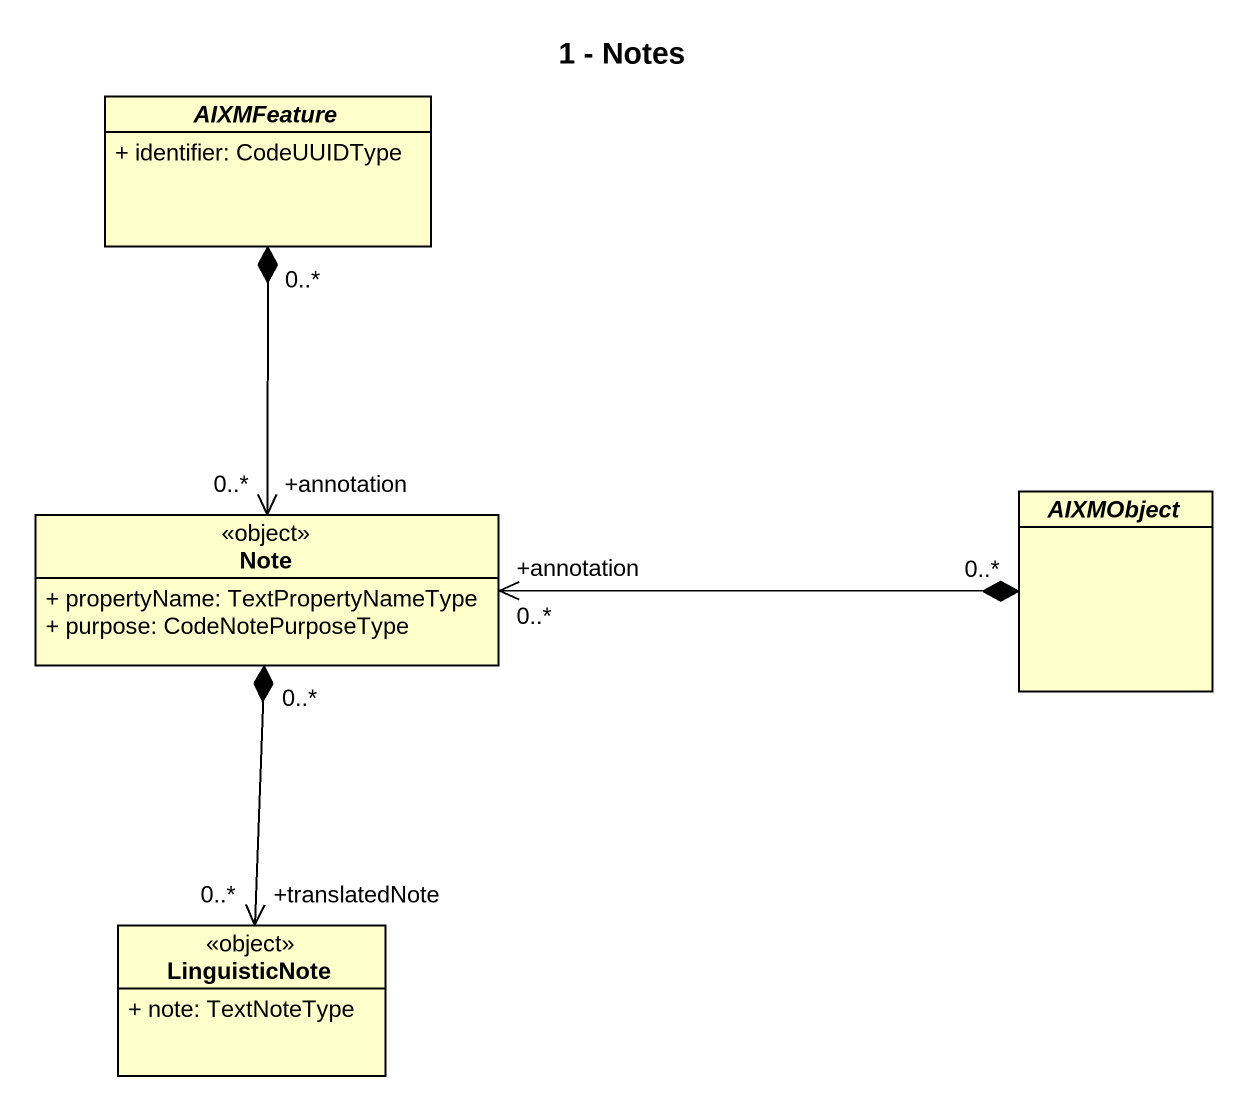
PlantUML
@startuml
title 1 - Notes
hide circle
hide empty members
skinparam classAttributeIconSize 0
abstract class AIXMFeature {
  + identifier: CodeUUIDType
}
class "Note" as Note_ <<object>> {
  + propertyName: TextPropertyNameType
  + purpose: CodeNotePurposeType
}
abstract class AIXMObject
class LinguisticNote <<object>> {
  + note: TextNoteType
}
AIXMFeature "0..*" *--> "+annotation\n0..*" Note_
Note_ "0..*" *--> "+translatedNote\n0..*" LinguisticNote
AIXMObject "0..*" *-left-> "+annotation\n0..*" Note_
@enduml
